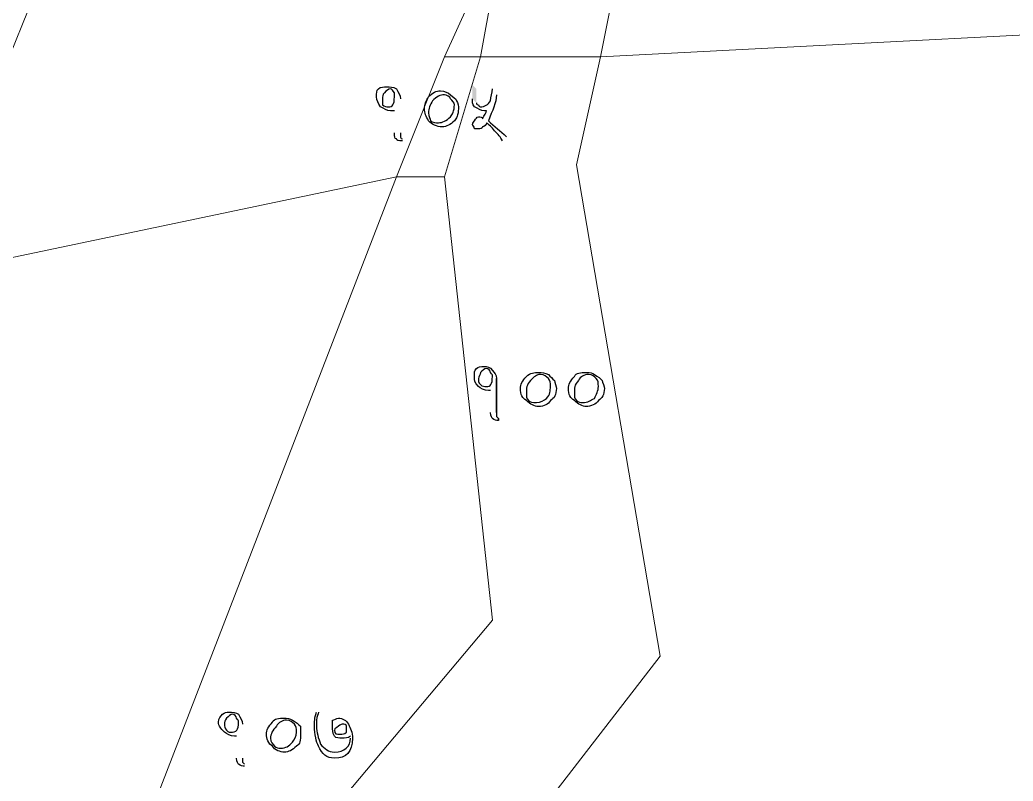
# Model space of a CAD drawing. Header units: inches. Extents: x -9985691 to 3643, y -3270716 to 4788.
# Drawn here: x -4982786.4 to -4982372.3, y -3260422.6 to -3260105.1 of the extents above; entities that cross this region are included whole.
import ezdxf

# ---------------------------------------------------------------- set-up
doc = ezdxf.new("R2010")
doc.units = ezdxf.units.IN
doc.header["$LTSCALE"] = 2
doc.header["$MEASUREMENT"] = 0
doc.layers.add('PDF_Geometry', color=7, linetype='CONTINUOUS')
doc.layers.add('PDF_Solid Fills', color=7, linetype='CONTINUOUS')

msp = doc.modelspace()

# ---------------------------------------------------------------- hatches: boundary and pattern name
at = {"layer": 'PDF_Solid Fills', "transparency": 33554559}
h = msp.add_hatch(color=256, dxfattribs=at)
h.paths.add_polyline_path([(-4982627.77, -3260137.98), (-4982627.77, -3260152.15)], flags=0)
h.paths.add_polyline_path([(-4982626.93, -3260154.65), (-4982626.93, -3260155.48)], flags=0)
h.paths.add_polyline_path([(-4982589.43, -3260133.82), (-4982587.77, -3260136.32)], flags=0)
h.paths.add_polyline_path([(-4982583.6, -3260153.82), (-4982585.27, -3260155.48)], flags=0)
h.paths.add_polyline_path([(-4982597.77, -3260137.98), (-4982597.77, -3260132.15), (-4982596.1, -3260133.82), (-4982596.1, -3260139.65)], flags=0)
h = msp.add_hatch(color=256, dxfattribs=at)
h.paths.add_polyline_path([(-4982627.77, -3260137.98), (-4982627.77, -3260152.15)], flags=0)
h.paths.add_polyline_path([(-4982626.93, -3260154.65), (-4982626.93, -3260155.48)], flags=0)
h.paths.add_polyline_path([(-4982589.43, -3260133.82), (-4982587.77, -3260136.32)], flags=0)
h.paths.add_polyline_path([(-4982583.6, -3260153.82), (-4982585.27, -3260155.48)], flags=0)
h.paths.add_polyline_path([(-4982597.77, -3260137.98), (-4982597.77, -3260132.15), (-4982596.1, -3260133.82), (-4982596.1, -3260139.65)], flags=0)

# ---------------------------------------------------------------- linework, layer by layer
at = {"layer": 'PDF_Geometry', "lineweight": 9}
for points in [[(-4981989.43, -3260090.48), (-4982254.43, -3260105.48), (-4982544.43, -3260120.48), (-4982489.43, -3259845.48), (-4982459.43, -3259775.48), (-4982434.43, -3259765.48), (-4982429.43, -3259755.48), (-4982034.43, -3259735.48)], [(-4981989.43, -3260090.48), (-4982254.43, -3260105.48), (-4982544.43, -3260120.48), (-4982489.43, -3259845.48), (-4982459.43, -3259775.48), (-4982434.43, -3259765.48), (-4982429.43, -3259755.48), (-4982034.43, -3259735.48)], [(-4981989.43, -3260090.48), (-4982254.43, -3260105.48), (-4982544.43, -3260120.48), (-4982489.43, -3259845.48), (-4982459.43, -3259775.48), (-4982434.43, -3259765.48), (-4982429.43, -3259755.48), (-4982034.43, -3259735.48)], [(-4981989.43, -3260090.48), (-4982254.43, -3260105.48), (-4982544.43, -3260120.48), (-4982489.43, -3259845.48), (-4982459.43, -3259775.48), (-4982434.43, -3259765.48), (-4982429.43, -3259755.48), (-4982034.43, -3259735.48)], [(-4982659.43, -3259795.48), (-4982829.43, -3260215.48), (-4982884.43, -3260235.48), (-4983054.43, -3260300.48), (-4983059.43, -3260300.48), (-4983544.43, -3260195.48), (-4983529.43, -3260170.48), (-4983374.43, -3259915.48), (-4983339.43, -3259805.48), (-4983229.43, -3259845.48), (-4983229.43, -3259850.48), (-4983004.43, -3259885.48), (-4982909.43, -3259860.48), (-4982824.43, -3259825.48), (-4982734.43, -3259825.48), (-4982674.43, -3259795.48)], [(-4982659.43, -3259795.48), (-4982829.43, -3260215.48), (-4982884.43, -3260235.48), (-4983054.43, -3260300.48), (-4983059.43, -3260300.48), (-4983544.43, -3260195.48), (-4983529.43, -3260170.48), (-4983374.43, -3259915.48), (-4983339.43, -3259805.48), (-4983229.43, -3259845.48), (-4983229.43, -3259850.48), (-4983004.43, -3259885.48), (-4982909.43, -3259860.48), (-4982824.43, -3259825.48), (-4982734.43, -3259825.48), (-4982674.43, -3259795.48)], [(-4982659.43, -3259795.48), (-4982829.43, -3260215.48), (-4982884.43, -3260235.48), (-4983054.43, -3260300.48), (-4983059.43, -3260300.48), (-4983544.43, -3260195.48), (-4983529.43, -3260170.48), (-4983374.43, -3259915.48), (-4983339.43, -3259805.48), (-4983229.43, -3259845.48), (-4983229.43, -3259850.48), (-4983004.43, -3259885.48), (-4982909.43, -3259860.48), (-4982824.43, -3259825.48), (-4982734.43, -3259825.48), (-4982674.43, -3259795.48)], [(-4982659.43, -3259795.48), (-4982829.43, -3260215.48), (-4982884.43, -3260235.48), (-4983054.43, -3260300.48), (-4983059.43, -3260300.48), (-4983544.43, -3260195.48), (-4983529.43, -3260170.48), (-4983374.43, -3259915.48), (-4983339.43, -3259805.48), (-4983229.43, -3259845.48), (-4983229.43, -3259850.48), (-4983004.43, -3259885.48), (-4982909.43, -3259860.48), (-4982824.43, -3259825.48), (-4982734.43, -3259825.48), (-4982674.43, -3259795.48)], [(-4982524.43, -3259800.48), (-4982584.43, -3260065.48), (-4982609.43, -3260120.48), (-4982629.43, -3260170.48), (-4982819.43, -3260210.48), (-4982829.43, -3260215.48), (-4982659.43, -3259795.48)], [(-4982524.43, -3259800.48), (-4982584.43, -3260065.48), (-4982609.43, -3260120.48), (-4982629.43, -3260170.48), (-4982819.43, -3260210.48), (-4982829.43, -3260215.48), (-4982659.43, -3259795.48)], [(-4982524.43, -3259800.48), (-4982584.43, -3260065.48), (-4982609.43, -3260120.48), (-4982629.43, -3260170.48), (-4982819.43, -3260210.48), (-4982829.43, -3260215.48), (-4982659.43, -3259795.48)], [(-4982524.43, -3259800.48), (-4982584.43, -3260065.48), (-4982609.43, -3260120.48), (-4982629.43, -3260170.48), (-4982819.43, -3260210.48), (-4982829.43, -3260215.48), (-4982659.43, -3259795.48)], [(-4982544.43, -3260120.48), (-4982594.43, -3260120.48), (-4982584.43, -3260065.48), (-4982489.43, -3259845.48)], [(-4982544.43, -3260120.48), (-4982594.43, -3260120.48), (-4982584.43, -3260065.48), (-4982489.43, -3259845.48)], [(-4982544.43, -3260120.48), (-4982594.43, -3260120.48), (-4982584.43, -3260065.48), (-4982489.43, -3259845.48)], [(-4982544.43, -3260120.48), (-4982594.43, -3260120.48), (-4982584.43, -3260065.48), (-4982489.43, -3259845.48)], [(-4982594.43, -3260120.48), (-4982609.43, -3260120.48), (-4982584.43, -3260065.48)], [(-4982594.43, -3260120.48), (-4982609.43, -3260120.48), (-4982584.43, -3260065.48)], [(-4982594.43, -3260120.48), (-4982609.43, -3260120.48), (-4982584.43, -3260065.48)], [(-4982594.43, -3260120.48), (-4982609.43, -3260120.48), (-4982584.43, -3260065.48)], [(-4982299.43, -3260525.48), (-4982339.43, -3260690.48), (-4982689.43, -3260590.48), (-4982519.43, -3260370.48), (-4982554.43, -3260165.48), (-4982544.43, -3260120.48), (-4982254.43, -3260105.48), (-4982294.43, -3260510.48)], [(-4982299.43, -3260525.48), (-4982339.43, -3260690.48), (-4982689.43, -3260590.48), (-4982519.43, -3260370.48), (-4982554.43, -3260165.48), (-4982544.43, -3260120.48), (-4982254.43, -3260105.48), (-4982294.43, -3260510.48)], [(-4982299.43, -3260525.48), (-4982339.43, -3260690.48), (-4982689.43, -3260590.48), (-4982519.43, -3260370.48), (-4982554.43, -3260165.48), (-4982544.43, -3260120.48), (-4982254.43, -3260105.48), (-4982294.43, -3260510.48)], [(-4982299.43, -3260525.48), (-4982339.43, -3260690.48), (-4982689.43, -3260590.48), (-4982519.43, -3260370.48), (-4982554.43, -3260165.48), (-4982544.43, -3260120.48), (-4982254.43, -3260105.48), (-4982294.43, -3260510.48)], [(-4982689.43, -3260590.48), (-4982759.43, -3260570.48), (-4982694.43, -3260480.48), (-4982589.43, -3260355.48), (-4982609.43, -3260170.48), (-4982594.43, -3260120.48), (-4982544.43, -3260120.48), (-4982554.43, -3260165.48), (-4982519.43, -3260370.48)], [(-4982689.43, -3260590.48), (-4982759.43, -3260570.48), (-4982694.43, -3260480.48), (-4982589.43, -3260355.48), (-4982609.43, -3260170.48), (-4982594.43, -3260120.48), (-4982544.43, -3260120.48), (-4982554.43, -3260165.48), (-4982519.43, -3260370.48)], [(-4982689.43, -3260590.48), (-4982759.43, -3260570.48), (-4982694.43, -3260480.48), (-4982589.43, -3260355.48), (-4982609.43, -3260170.48), (-4982594.43, -3260120.48), (-4982544.43, -3260120.48), (-4982554.43, -3260165.48), (-4982519.43, -3260370.48)], [(-4982689.43, -3260590.48), (-4982759.43, -3260570.48), (-4982694.43, -3260480.48), (-4982589.43, -3260355.48), (-4982609.43, -3260170.48), (-4982594.43, -3260120.48), (-4982544.43, -3260120.48), (-4982554.43, -3260165.48), (-4982519.43, -3260370.48)], [(-4982609.43, -3260170.48), (-4982629.43, -3260170.48), (-4982609.43, -3260120.48), (-4982594.43, -3260120.48)], [(-4982609.43, -3260170.48), (-4982629.43, -3260170.48), (-4982609.43, -3260120.48), (-4982594.43, -3260120.48)], [(-4982609.43, -3260170.48), (-4982629.43, -3260170.48), (-4982609.43, -3260120.48), (-4982594.43, -3260120.48)], [(-4982609.43, -3260170.48), (-4982629.43, -3260170.48), (-4982609.43, -3260120.48), (-4982594.43, -3260120.48)], [(-4982779.43, -3260565.48), (-4982809.43, -3260645.48), (-4982909.43, -3260780.48), (-4983179.43, -3261195.48), (-4983284.43, -3261195.48), (-4983139.43, -3260920.48), (-4982894.43, -3260360.48), (-4982889.43, -3260355.48), (-4982829.43, -3260215.48), (-4982819.43, -3260210.48), (-4982629.43, -3260170.48), (-4982739.43, -3260455.48)], [(-4982779.43, -3260565.48), (-4982809.43, -3260645.48), (-4982909.43, -3260780.48), (-4983179.43, -3261195.48), (-4983284.43, -3261195.48), (-4983139.43, -3260920.48), (-4982894.43, -3260360.48), (-4982889.43, -3260355.48), (-4982829.43, -3260215.48), (-4982819.43, -3260210.48), (-4982629.43, -3260170.48), (-4982739.43, -3260455.48)], [(-4982779.43, -3260565.48), (-4982809.43, -3260645.48), (-4982909.43, -3260780.48), (-4983179.43, -3261195.48), (-4983284.43, -3261195.48), (-4983139.43, -3260920.48), (-4982894.43, -3260360.48), (-4982889.43, -3260355.48), (-4982829.43, -3260215.48), (-4982819.43, -3260210.48), (-4982629.43, -3260170.48), (-4982739.43, -3260455.48)], [(-4982779.43, -3260565.48), (-4982809.43, -3260645.48), (-4982909.43, -3260780.48), (-4983179.43, -3261195.48), (-4983284.43, -3261195.48), (-4983139.43, -3260920.48), (-4982894.43, -3260360.48), (-4982889.43, -3260355.48), (-4982829.43, -3260215.48), (-4982819.43, -3260210.48), (-4982629.43, -3260170.48), (-4982739.43, -3260455.48)], [(-4982759.43, -3260570.48), (-4982779.43, -3260565.48), (-4982739.43, -3260455.48), (-4982629.43, -3260170.48), (-4982609.43, -3260170.48), (-4982589.43, -3260355.48), (-4982694.43, -3260480.48)], [(-4982759.43, -3260570.48), (-4982779.43, -3260565.48), (-4982739.43, -3260455.48), (-4982629.43, -3260170.48), (-4982609.43, -3260170.48), (-4982589.43, -3260355.48), (-4982694.43, -3260480.48)], [(-4982759.43, -3260570.48), (-4982779.43, -3260565.48), (-4982739.43, -3260455.48), (-4982629.43, -3260170.48), (-4982609.43, -3260170.48), (-4982589.43, -3260355.48), (-4982694.43, -3260480.48)], [(-4982759.43, -3260570.48), (-4982779.43, -3260565.48), (-4982739.43, -3260455.48), (-4982629.43, -3260170.48), (-4982609.43, -3260170.48), (-4982589.43, -3260355.48), (-4982694.43, -3260480.48)]]:
    msp.add_lwpolyline(points, close=True, dxfattribs=at)
at = {"layer": 'PDF_Geometry', "lineweight": 25}
for points in [[(-4982587.77, -3260268.81), (-4982587.77, -3260254.65)], [(-4982586.93, -3260272.15), (-4982586.93, -3260271.31)]]:
    msp.add_lwpolyline(points, close=True, dxfattribs=at)
for points in [[(-4982636.93, -3260133.82), (-4982636.1, -3260132.98), (-4982634.43, -3260132.98), (-4982633.6, -3260132.98)], [(-4982636.93, -3260133.82), (-4982636.1, -3260132.98), (-4982634.43, -3260132.98), (-4982633.6, -3260132.98)], [(-4982633.6, -3260132.98), (-4982631.93, -3260132.98), (-4982631.1, -3260132.98), (-4982629.43, -3260133.82)], [(-4982633.6, -3260132.98), (-4982631.93, -3260132.98), (-4982631.1, -3260132.98), (-4982629.43, -3260133.82)], [(-4982637.77, -3260137.15), (-4982637.77, -3260135.48), (-4982637.77, -3260134.65), (-4982636.93, -3260133.82)], [(-4982637.77, -3260137.15), (-4982637.77, -3260135.48), (-4982637.77, -3260134.65), (-4982636.93, -3260133.82)], [(-4982636.1, -3260141.32), (-4982636.93, -3260139.65), (-4982637.77, -3260138.82), (-4982637.77, -3260137.15)], [(-4982636.1, -3260141.32), (-4982636.93, -3260139.65), (-4982637.77, -3260138.82), (-4982637.77, -3260137.15)], [(-4982634.43, -3260135.48), (-4982635.27, -3260136.32), (-4982635.27, -3260137.15), (-4982635.27, -3260137.98)], [(-4982634.43, -3260135.48), (-4982635.27, -3260136.32), (-4982635.27, -3260137.15), (-4982635.27, -3260137.98)], [(-4982631.93, -3260133.82), (-4982632.77, -3260133.82), (-4982633.6, -3260134.65), (-4982634.43, -3260135.48)], [(-4982631.93, -3260133.82), (-4982632.77, -3260133.82), (-4982633.6, -3260134.65), (-4982634.43, -3260135.48)], [(-4982632.77, -3260141.32), (-4982631.1, -3260141.32), (-4982630.27, -3260140.48), (-4982630.27, -3260137.15)], [(-4982632.77, -3260141.32), (-4982631.1, -3260141.32), (-4982630.27, -3260140.48), (-4982630.27, -3260137.15)], [(-4982630.27, -3260135.48), (-4982631.1, -3260134.65), (-4982631.1, -3260133.82), (-4982631.93, -3260133.82)], [(-4982630.27, -3260135.48), (-4982631.1, -3260134.65), (-4982631.1, -3260133.82), (-4982631.93, -3260133.82)], [(-4982630.27, -3260137.15), (-4982630.27, -3260136.32), (-4982630.27, -3260135.48), (-4982630.27, -3260135.48)], [(-4982630.27, -3260137.15), (-4982630.27, -3260136.32), (-4982630.27, -3260135.48), (-4982630.27, -3260135.48)], [(-4982629.43, -3260133.82), (-4982628.6, -3260135.48), (-4982627.77, -3260136.32), (-4982627.77, -3260137.98)], [(-4982629.43, -3260133.82), (-4982628.6, -3260135.48), (-4982627.77, -3260136.32), (-4982627.77, -3260137.98)], [(-4982617.77, -3260142.15), (-4982617.77, -3260140.48), (-4982616.93, -3260138.82), (-4982616.1, -3260137.15)], [(-4982617.77, -3260142.15), (-4982617.77, -3260140.48), (-4982616.93, -3260138.82), (-4982616.1, -3260137.15)], [(-4982616.1, -3260137.15), (-4982614.43, -3260135.48), (-4982612.77, -3260134.65), (-4982611.1, -3260134.65)], [(-4982616.1, -3260137.15), (-4982614.43, -3260135.48), (-4982612.77, -3260134.65), (-4982611.1, -3260134.65)], [(-4982609.43, -3260136.32), (-4982611.1, -3260136.32), (-4982612.77, -3260137.15), (-4982614.43, -3260138.82)], [(-4982609.43, -3260136.32), (-4982611.1, -3260136.32), (-4982612.77, -3260137.15), (-4982614.43, -3260138.82)], [(-4982611.1, -3260134.65), (-4982609.43, -3260134.65), (-4982607.77, -3260135.48), (-4982606.93, -3260136.32)], [(-4982611.1, -3260134.65), (-4982609.43, -3260134.65), (-4982607.77, -3260135.48), (-4982606.93, -3260136.32)], [(-4982606.93, -3260137.98), (-4982606.93, -3260137.15), (-4982608.6, -3260136.32), (-4982609.43, -3260136.32)], [(-4982606.93, -3260137.98), (-4982606.93, -3260137.15), (-4982608.6, -3260136.32), (-4982609.43, -3260136.32)], [(-4982606.93, -3260136.32), (-4982606.1, -3260137.15), (-4982604.43, -3260137.98), (-4982604.43, -3260138.82)], [(-4982606.93, -3260136.32), (-4982606.1, -3260137.15), (-4982604.43, -3260137.98), (-4982604.43, -3260138.82)], [(-4982587.77, -3260136.32), (-4982587.77, -3260139.65), (-4982589.43, -3260142.98), (-4982591.1, -3260147.15)], [(-4982587.77, -3260136.32), (-4982587.77, -3260139.65), (-4982589.43, -3260142.98), (-4982591.1, -3260147.15)], [(-4982590.27, -3260138.82), (-4982590.27, -3260137.15), (-4982589.43, -3260135.48), (-4982589.43, -3260133.82)], [(-4982590.27, -3260138.82), (-4982590.27, -3260137.15), (-4982589.43, -3260135.48), (-4982589.43, -3260133.82)], [(-4982631.93, -3260142.98), (-4982633.6, -3260142.98), (-4982634.43, -3260142.15), (-4982636.1, -3260141.32)], [(-4982631.93, -3260142.98), (-4982633.6, -3260142.98), (-4982634.43, -3260142.15), (-4982636.1, -3260141.32)], [(-4982635.27, -3260137.98), (-4982635.27, -3260138.82), (-4982635.27, -3260139.65), (-4982635.27, -3260140.48)], [(-4982635.27, -3260137.98), (-4982635.27, -3260138.82), (-4982635.27, -3260139.65), (-4982635.27, -3260140.48)], [(-4982635.27, -3260140.48), (-4982634.43, -3260141.32), (-4982633.6, -3260141.32), (-4982632.77, -3260141.32)], [(-4982635.27, -3260140.48), (-4982634.43, -3260141.32), (-4982633.6, -3260141.32), (-4982632.77, -3260141.32)], [(-4982614.43, -3260138.82), (-4982615.27, -3260140.48), (-4982616.1, -3260142.15), (-4982616.1, -3260143.82)], [(-4982614.43, -3260138.82), (-4982615.27, -3260140.48), (-4982616.1, -3260142.15), (-4982616.1, -3260143.82)], [(-4982605.27, -3260140.48), (-4982605.27, -3260139.65), (-4982606.1, -3260138.82), (-4982606.93, -3260137.98)], [(-4982605.27, -3260140.48), (-4982605.27, -3260139.65), (-4982606.1, -3260138.82), (-4982606.93, -3260137.98)], [(-4982606.93, -3260145.48), (-4982606.1, -3260144.65), (-4982605.27, -3260142.98), (-4982605.27, -3260140.48)], [(-4982606.93, -3260145.48), (-4982606.1, -3260144.65), (-4982605.27, -3260142.98), (-4982605.27, -3260140.48)], [(-4982604.43, -3260138.82), (-4982603.6, -3260139.65), (-4982603.6, -3260141.32), (-4982603.6, -3260142.15)], [(-4982604.43, -3260138.82), (-4982603.6, -3260139.65), (-4982603.6, -3260141.32), (-4982603.6, -3260142.15)], [(-4982596.93, -3260141.32), (-4982597.77, -3260140.48), (-4982597.77, -3260138.82), (-4982597.77, -3260137.98)], [(-4982596.93, -3260141.32), (-4982597.77, -3260140.48), (-4982597.77, -3260138.82), (-4982597.77, -3260137.98)], [(-4982592.77, -3260142.98), (-4982594.43, -3260142.98), (-4982595.27, -3260142.15), (-4982596.93, -3260141.32)], [(-4982592.77, -3260142.98), (-4982594.43, -3260142.98), (-4982595.27, -3260142.15), (-4982596.93, -3260141.32)], [(-4982596.1, -3260139.65), (-4982596.1, -3260139.65), (-4982596.1, -3260140.48), (-4982595.27, -3260140.48)], [(-4982596.1, -3260139.65), (-4982596.1, -3260139.65), (-4982596.1, -3260140.48), (-4982595.27, -3260140.48)], [(-4982595.27, -3260140.48), (-4982595.27, -3260141.32), (-4982594.43, -3260141.32), (-4982594.43, -3260141.32)], [(-4982595.27, -3260140.48), (-4982595.27, -3260141.32), (-4982594.43, -3260141.32), (-4982594.43, -3260141.32)], [(-4982594.43, -3260141.32), (-4982592.77, -3260141.32), (-4982591.1, -3260140.48), (-4982590.27, -3260138.82)], [(-4982594.43, -3260141.32), (-4982592.77, -3260141.32), (-4982591.1, -3260140.48), (-4982590.27, -3260138.82)], [(-4982630.27, -3260142.98), (-4982631.1, -3260142.98), (-4982631.1, -3260142.98), (-4982631.93, -3260142.98)], [(-4982630.27, -3260142.98), (-4982631.1, -3260142.98), (-4982631.1, -3260142.98), (-4982631.93, -3260142.98)], [(-4982616.1, -3260147.15), (-4982616.93, -3260145.48), (-4982617.77, -3260143.82), (-4982617.77, -3260142.15)], [(-4982616.1, -3260147.15), (-4982616.93, -3260145.48), (-4982617.77, -3260143.82), (-4982617.77, -3260142.15)], [(-4982616.1, -3260143.82), (-4982616.1, -3260145.48), (-4982615.27, -3260146.32), (-4982615.27, -3260147.15)], [(-4982616.1, -3260143.82), (-4982616.1, -3260145.48), (-4982615.27, -3260146.32), (-4982615.27, -3260147.15)], [(-4982611.93, -3260147.98), (-4982610.27, -3260147.98), (-4982608.6, -3260147.15), (-4982606.93, -3260145.48)], [(-4982611.93, -3260147.98), (-4982610.27, -3260147.98), (-4982608.6, -3260147.15), (-4982606.93, -3260145.48)], [(-4982603.6, -3260142.15), (-4982603.6, -3260144.65), (-4982604.43, -3260146.32), (-4982605.27, -3260147.15)], [(-4982603.6, -3260142.15), (-4982603.6, -3260144.65), (-4982604.43, -3260146.32), (-4982605.27, -3260147.15)], [(-4982596.93, -3260147.15), (-4982596.1, -3260146.32), (-4982596.1, -3260145.48), (-4982595.27, -3260145.48)], [(-4982596.93, -3260147.15), (-4982596.1, -3260146.32), (-4982596.1, -3260145.48), (-4982595.27, -3260145.48)], [(-4982595.27, -3260145.48), (-4982594.43, -3260145.48), (-4982593.6, -3260145.48), (-4982593.6, -3260146.32)], [(-4982595.27, -3260145.48), (-4982594.43, -3260145.48), (-4982593.6, -3260145.48), (-4982593.6, -3260146.32)], [(-4982593.6, -3260146.32), (-4982592.77, -3260144.65), (-4982591.93, -3260143.82), (-4982591.93, -3260142.98)], [(-4982593.6, -3260146.32), (-4982592.77, -3260144.65), (-4982591.93, -3260143.82), (-4982591.93, -3260142.98)], [(-4982591.93, -3260142.98), (-4982591.93, -3260142.98), (-4982592.77, -3260142.98), (-4982592.77, -3260142.98)], [(-4982591.93, -3260142.98), (-4982591.93, -3260142.98), (-4982592.77, -3260142.98), (-4982592.77, -3260142.98)], [(-4982610.27, -3260149.65), (-4982612.77, -3260149.65), (-4982614.43, -3260148.82), (-4982616.1, -3260147.15)], [(-4982610.27, -3260149.65), (-4982612.77, -3260149.65), (-4982614.43, -3260148.82), (-4982616.1, -3260147.15)], [(-4982615.27, -3260147.15), (-4982614.43, -3260147.98), (-4982612.77, -3260147.98), (-4982611.93, -3260147.98)], [(-4982615.27, -3260147.15), (-4982614.43, -3260147.98), (-4982612.77, -3260147.98), (-4982611.93, -3260147.98)], [(-4982605.27, -3260147.15), (-4982606.93, -3260148.82), (-4982608.6, -3260149.65), (-4982610.27, -3260149.65)], [(-4982605.27, -3260147.15), (-4982606.93, -3260148.82), (-4982608.6, -3260149.65), (-4982610.27, -3260149.65)], [(-4982597.77, -3260148.82), (-4982597.77, -3260147.98), (-4982596.93, -3260147.15), (-4982596.93, -3260147.15)], [(-4982597.77, -3260148.82), (-4982597.77, -3260147.98), (-4982596.93, -3260147.15), (-4982596.93, -3260147.15)], [(-4982596.93, -3260150.48), (-4982596.93, -3260149.65), (-4982597.77, -3260148.82), (-4982597.77, -3260148.82)], [(-4982596.93, -3260150.48), (-4982596.93, -3260149.65), (-4982597.77, -3260148.82), (-4982597.77, -3260148.82)], [(-4982593.6, -3260149.65), (-4982593.6, -3260150.48), (-4982594.43, -3260150.48), (-4982595.27, -3260150.48)], [(-4982593.6, -3260149.65), (-4982593.6, -3260150.48), (-4982594.43, -3260150.48), (-4982595.27, -3260150.48)], [(-4982591.93, -3260147.98), (-4982591.93, -3260148.82), (-4982592.77, -3260149.65), (-4982593.6, -3260149.65)], [(-4982591.93, -3260147.98), (-4982591.93, -3260148.82), (-4982592.77, -3260149.65), (-4982593.6, -3260149.65)], [(-4982588.6, -3260151.32), (-4982589.43, -3260149.65), (-4982591.1, -3260148.82), (-4982591.93, -3260147.98)], [(-4982588.6, -3260151.32), (-4982589.43, -3260149.65), (-4982591.1, -3260148.82), (-4982591.93, -3260147.98)], [(-4982591.1, -3260147.15), (-4982588.6, -3260149.65), (-4982586.1, -3260151.32), (-4982583.6, -3260153.82)], [(-4982591.1, -3260147.15), (-4982588.6, -3260149.65), (-4982586.1, -3260151.32), (-4982583.6, -3260153.82)], [(-4982629.43, -3260154.65), (-4982630.27, -3260154.65), (-4982630.27, -3260153.82), (-4982630.27, -3260152.15)], [(-4982629.43, -3260154.65), (-4982630.27, -3260154.65), (-4982630.27, -3260153.82), (-4982630.27, -3260152.15)], [(-4982627.77, -3260152.15), (-4982627.77, -3260152.98), (-4982627.77, -3260153.82), (-4982627.77, -3260153.82)], [(-4982627.77, -3260152.15), (-4982627.77, -3260152.98), (-4982627.77, -3260153.82), (-4982627.77, -3260153.82)], [(-4982627.77, -3260153.82), (-4982627.77, -3260153.82), (-4982627.77, -3260154.65), (-4982626.93, -3260154.65)], [(-4982627.77, -3260153.82), (-4982627.77, -3260153.82), (-4982627.77, -3260154.65), (-4982626.93, -3260154.65)], [(-4982595.27, -3260150.48), (-4982596.1, -3260150.48), (-4982596.1, -3260150.48), (-4982596.93, -3260150.48)], [(-4982595.27, -3260150.48), (-4982596.1, -3260150.48), (-4982596.1, -3260150.48), (-4982596.93, -3260150.48)], [(-4982585.27, -3260155.48), (-4982586.1, -3260153.82), (-4982586.93, -3260152.98), (-4982588.6, -3260151.32)], [(-4982585.27, -3260155.48), (-4982586.1, -3260153.82), (-4982586.93, -3260152.98), (-4982588.6, -3260151.32)], [(-4982626.93, -3260155.48), (-4982628.6, -3260155.48), (-4982629.43, -3260155.48), (-4982629.43, -3260154.65)], [(-4982626.93, -3260155.48), (-4982628.6, -3260155.48), (-4982629.43, -3260155.48), (-4982629.43, -3260154.65)], [(-4982596.93, -3260253.81), (-4982596.93, -3260252.15), (-4982596.93, -3260251.31), (-4982596.1, -3260250.48)], [(-4982596.93, -3260253.81), (-4982596.93, -3260252.15), (-4982596.93, -3260251.31), (-4982596.1, -3260250.48)], [(-4982596.1, -3260250.48), (-4982595.27, -3260249.65), (-4982594.43, -3260249.65), (-4982592.77, -3260249.65)], [(-4982596.1, -3260250.48), (-4982595.27, -3260249.65), (-4982594.43, -3260249.65), (-4982592.77, -3260249.65)], [(-4982594.43, -3260252.15), (-4982594.43, -3260252.98), (-4982595.27, -3260253.81), (-4982595.27, -3260254.65)], [(-4982594.43, -3260252.15), (-4982594.43, -3260252.98), (-4982595.27, -3260253.81), (-4982595.27, -3260254.65)], [(-4982591.93, -3260250.48), (-4982592.77, -3260250.48), (-4982593.6, -3260251.31), (-4982594.43, -3260252.15)], [(-4982591.93, -3260250.48), (-4982592.77, -3260250.48), (-4982593.6, -3260251.31), (-4982594.43, -3260252.15)], [(-4982592.77, -3260249.65), (-4982591.93, -3260249.65), (-4982590.27, -3260249.65), (-4982589.43, -3260251.31)], [(-4982592.77, -3260249.65), (-4982591.93, -3260249.65), (-4982590.27, -3260249.65), (-4982589.43, -3260251.31)], [(-4982590.27, -3260252.15), (-4982590.27, -3260251.31), (-4982591.1, -3260250.48), (-4982591.93, -3260250.48)], [(-4982590.27, -3260252.15), (-4982590.27, -3260251.31), (-4982591.1, -3260250.48), (-4982591.93, -3260250.48)], [(-4982589.43, -3260253.81), (-4982589.43, -3260252.98), (-4982589.43, -3260252.98), (-4982590.27, -3260252.15)], [(-4982589.43, -3260253.81), (-4982589.43, -3260252.98), (-4982589.43, -3260252.98), (-4982590.27, -3260252.15)], [(-4982589.43, -3260251.31), (-4982588.6, -3260252.15), (-4982587.77, -3260252.98), (-4982587.77, -3260254.65)], [(-4982589.43, -3260251.31), (-4982588.6, -3260252.15), (-4982587.77, -3260252.98), (-4982587.77, -3260254.65)], [(-4982575.26, -3260253.81), (-4982573.6, -3260252.15), (-4982571.93, -3260252.15), (-4982570.26, -3260252.15)], [(-4982575.26, -3260253.81), (-4982573.6, -3260252.15), (-4982571.93, -3260252.15), (-4982570.26, -3260252.15)], [(-4982569.43, -3260252.98), (-4982571.1, -3260252.98), (-4982571.93, -3260253.81), (-4982573.6, -3260255.48)], [(-4982569.43, -3260252.98), (-4982571.1, -3260252.98), (-4982571.93, -3260253.81), (-4982573.6, -3260255.48)], [(-4982570.26, -3260252.15), (-4982568.6, -3260252.15), (-4982567.76, -3260252.15), (-4982566.1, -3260252.98)], [(-4982570.26, -3260252.15), (-4982568.6, -3260252.15), (-4982567.76, -3260252.15), (-4982566.1, -3260252.98)], [(-4982566.1, -3260254.65), (-4982566.93, -3260253.81), (-4982567.76, -3260252.98), (-4982569.43, -3260252.98)], [(-4982566.1, -3260254.65), (-4982566.93, -3260253.81), (-4982567.76, -3260252.98), (-4982569.43, -3260252.98)], [(-4982566.1, -3260252.98), (-4982565.26, -3260253.81), (-4982564.43, -3260254.65), (-4982563.6, -3260255.48)], [(-4982566.1, -3260252.98), (-4982565.26, -3260253.81), (-4982564.43, -3260254.65), (-4982563.6, -3260255.48)], [(-4982555.26, -3260253.81), (-4982554.43, -3260252.15), (-4982552.76, -3260252.15), (-4982550.26, -3260252.15)], [(-4982555.26, -3260253.81), (-4982554.43, -3260252.15), (-4982552.76, -3260252.15), (-4982550.26, -3260252.15)], [(-4982549.43, -3260252.98), (-4982551.1, -3260252.98), (-4982552.76, -3260253.81), (-4982553.6, -3260255.48)], [(-4982549.43, -3260252.98), (-4982551.1, -3260252.98), (-4982552.76, -3260253.81), (-4982553.6, -3260255.48)], [(-4982550.26, -3260252.15), (-4982548.6, -3260252.15), (-4982547.76, -3260252.15), (-4982546.93, -3260252.98)], [(-4982550.26, -3260252.15), (-4982548.6, -3260252.15), (-4982547.76, -3260252.15), (-4982546.93, -3260252.98)], [(-4982546.1, -3260254.65), (-4982546.93, -3260253.81), (-4982547.76, -3260252.98), (-4982549.43, -3260252.98)], [(-4982546.1, -3260254.65), (-4982546.93, -3260253.81), (-4982547.76, -3260252.98), (-4982549.43, -3260252.98)], [(-4982546.93, -3260252.98), (-4982545.26, -3260253.81), (-4982544.43, -3260254.65), (-4982543.6, -3260255.48)], [(-4982546.93, -3260252.98), (-4982545.26, -3260253.81), (-4982544.43, -3260254.65), (-4982543.6, -3260255.48)], [(-4982595.27, -3260257.98), (-4982596.93, -3260256.31), (-4982596.93, -3260255.48), (-4982596.93, -3260253.81)], [(-4982595.27, -3260257.98), (-4982596.93, -3260256.31), (-4982596.93, -3260255.48), (-4982596.93, -3260253.81)], [(-4982595.27, -3260254.65), (-4982595.27, -3260255.48), (-4982595.27, -3260256.31), (-4982594.43, -3260257.15)], [(-4982595.27, -3260254.65), (-4982595.27, -3260255.48), (-4982595.27, -3260256.31), (-4982594.43, -3260257.15)], [(-4982594.43, -3260257.15), (-4982593.6, -3260257.98), (-4982592.77, -3260257.98), (-4982591.93, -3260257.98)], [(-4982594.43, -3260257.15), (-4982593.6, -3260257.98), (-4982592.77, -3260257.98), (-4982591.93, -3260257.98)], [(-4982591.93, -3260257.98), (-4982590.27, -3260257.98), (-4982589.43, -3260257.15), (-4982589.43, -3260253.81)], [(-4982591.93, -3260257.98), (-4982590.27, -3260257.98), (-4982589.43, -3260257.15), (-4982589.43, -3260253.81)], [(-4982577.76, -3260258.81), (-4982577.76, -3260257.15), (-4982576.93, -3260255.48), (-4982575.26, -3260253.81)], [(-4982577.76, -3260258.81), (-4982577.76, -3260257.15), (-4982576.93, -3260255.48), (-4982575.26, -3260253.81)], [(-4982573.6, -3260255.48), (-4982575.26, -3260257.15), (-4982575.26, -3260258.81), (-4982575.26, -3260260.48)], [(-4982573.6, -3260255.48), (-4982575.26, -3260257.15), (-4982575.26, -3260258.81), (-4982575.26, -3260260.48)], [(-4982565.26, -3260257.98), (-4982565.26, -3260256.31), (-4982565.26, -3260255.48), (-4982566.1, -3260254.65)], [(-4982565.26, -3260257.98), (-4982565.26, -3260256.31), (-4982565.26, -3260255.48), (-4982566.1, -3260254.65)], [(-4982563.6, -3260255.48), (-4982563.6, -3260256.31), (-4982562.76, -3260257.98), (-4982562.76, -3260258.81)], [(-4982563.6, -3260255.48), (-4982563.6, -3260256.31), (-4982562.76, -3260257.98), (-4982562.76, -3260258.81)], [(-4982557.76, -3260258.81), (-4982557.76, -3260257.15), (-4982556.93, -3260255.48), (-4982555.26, -3260253.81)], [(-4982557.76, -3260258.81), (-4982557.76, -3260257.15), (-4982556.93, -3260255.48), (-4982555.26, -3260253.81)], [(-4982553.6, -3260255.48), (-4982555.26, -3260257.15), (-4982555.26, -3260258.81), (-4982555.26, -3260260.48)], [(-4982553.6, -3260255.48), (-4982555.26, -3260257.15), (-4982555.26, -3260258.81), (-4982555.26, -3260260.48)], [(-4982545.26, -3260257.98), (-4982545.26, -3260256.31), (-4982545.26, -3260255.48), (-4982546.1, -3260254.65)], [(-4982545.26, -3260257.98), (-4982545.26, -3260256.31), (-4982545.26, -3260255.48), (-4982546.1, -3260254.65)], [(-4982543.6, -3260255.48), (-4982543.6, -3260256.31), (-4982542.76, -3260257.98), (-4982542.76, -3260258.81)], [(-4982543.6, -3260255.48), (-4982543.6, -3260256.31), (-4982542.76, -3260257.98), (-4982542.76, -3260258.81)], [(-4982591.1, -3260259.65), (-4982592.77, -3260259.65), (-4982594.43, -3260258.81), (-4982595.27, -3260257.98)], [(-4982591.1, -3260259.65), (-4982592.77, -3260259.65), (-4982594.43, -3260258.81), (-4982595.27, -3260257.98)], [(-4982590.27, -3260259.65), (-4982590.27, -3260259.65), (-4982591.1, -3260259.65), (-4982591.1, -3260259.65)], [(-4982590.27, -3260259.65), (-4982590.27, -3260259.65), (-4982591.1, -3260259.65), (-4982591.1, -3260259.65)], [(-4982575.26, -3260263.81), (-4982576.93, -3260262.98), (-4982577.76, -3260261.31), (-4982577.76, -3260258.81)], [(-4982575.26, -3260263.81), (-4982576.93, -3260262.98), (-4982577.76, -3260261.31), (-4982577.76, -3260258.81)], [(-4982575.26, -3260260.48), (-4982575.26, -3260262.15), (-4982575.26, -3260262.98), (-4982574.43, -3260263.81)], [(-4982575.26, -3260260.48), (-4982575.26, -3260262.15), (-4982575.26, -3260262.98), (-4982574.43, -3260263.81)], [(-4982566.93, -3260262.98), (-4982565.26, -3260261.31), (-4982565.26, -3260259.65), (-4982565.26, -3260257.98)], [(-4982566.93, -3260262.98), (-4982565.26, -3260261.31), (-4982565.26, -3260259.65), (-4982565.26, -3260257.98)], [(-4982562.76, -3260258.81), (-4982562.76, -3260261.31), (-4982563.6, -3260262.98), (-4982565.26, -3260263.81)], [(-4982562.76, -3260258.81), (-4982562.76, -3260261.31), (-4982563.6, -3260262.98), (-4982565.26, -3260263.81)], [(-4982555.26, -3260263.81), (-4982556.93, -3260262.98), (-4982557.76, -3260261.31), (-4982557.76, -3260258.81)], [(-4982555.26, -3260263.81), (-4982556.93, -3260262.98), (-4982557.76, -3260261.31), (-4982557.76, -3260258.81)], [(-4982555.26, -3260260.48), (-4982555.26, -3260262.15), (-4982555.26, -3260262.98), (-4982554.43, -3260263.81)], [(-4982555.26, -3260260.48), (-4982555.26, -3260262.15), (-4982555.26, -3260262.98), (-4982554.43, -3260263.81)], [(-4982546.93, -3260262.98), (-4982546.1, -3260261.31), (-4982545.26, -3260259.65), (-4982545.26, -3260257.98)], [(-4982546.93, -3260262.98), (-4982546.1, -3260261.31), (-4982545.26, -3260259.65), (-4982545.26, -3260257.98)], [(-4982542.76, -3260258.81), (-4982542.76, -3260261.31), (-4982543.6, -3260262.98), (-4982545.26, -3260263.81)], [(-4982542.76, -3260258.81), (-4982542.76, -3260261.31), (-4982543.6, -3260262.98), (-4982545.26, -3260263.81)], [(-4982570.26, -3260266.31), (-4982571.93, -3260266.31), (-4982573.6, -3260265.48), (-4982575.26, -3260263.81)], [(-4982570.26, -3260266.31), (-4982571.93, -3260266.31), (-4982573.6, -3260265.48), (-4982575.26, -3260263.81)], [(-4982574.43, -3260263.81), (-4982573.6, -3260264.65), (-4982572.76, -3260264.65), (-4982571.1, -3260264.65)], [(-4982574.43, -3260263.81), (-4982573.6, -3260264.65), (-4982572.76, -3260264.65), (-4982571.1, -3260264.65)], [(-4982571.1, -3260264.65), (-4982569.43, -3260264.65), (-4982567.76, -3260263.81), (-4982566.93, -3260262.98)], [(-4982571.1, -3260264.65), (-4982569.43, -3260264.65), (-4982567.76, -3260263.81), (-4982566.93, -3260262.98)], [(-4982565.26, -3260263.81), (-4982566.1, -3260265.48), (-4982567.76, -3260266.31), (-4982570.26, -3260266.31)], [(-4982565.26, -3260263.81), (-4982566.1, -3260265.48), (-4982567.76, -3260266.31), (-4982570.26, -3260266.31)], [(-4982550.26, -3260266.31), (-4982551.93, -3260266.31), (-4982553.6, -3260265.48), (-4982555.26, -3260263.81)], [(-4982550.26, -3260266.31), (-4982551.93, -3260266.31), (-4982553.6, -3260265.48), (-4982555.26, -3260263.81)], [(-4982554.43, -3260263.81), (-4982553.6, -3260264.65), (-4982552.76, -3260264.65), (-4982551.93, -3260264.65)], [(-4982554.43, -3260263.81), (-4982553.6, -3260264.65), (-4982552.76, -3260264.65), (-4982551.93, -3260264.65)], [(-4982551.93, -3260264.65), (-4982549.43, -3260264.65), (-4982548.6, -3260263.81), (-4982546.93, -3260262.98)], [(-4982551.93, -3260264.65), (-4982549.43, -3260264.65), (-4982548.6, -3260263.81), (-4982546.93, -3260262.98)], [(-4982545.26, -3260263.81), (-4982546.1, -3260265.48), (-4982548.6, -3260266.31), (-4982550.26, -3260266.31)], [(-4982545.26, -3260263.81), (-4982546.1, -3260265.48), (-4982548.6, -3260266.31), (-4982550.26, -3260266.31)], [(-4982589.43, -3260271.31), (-4982589.43, -3260271.31), (-4982590.27, -3260270.48), (-4982590.27, -3260268.81)], [(-4982589.43, -3260271.31), (-4982589.43, -3260271.31), (-4982590.27, -3260270.48), (-4982590.27, -3260268.81)], [(-4982587.77, -3260268.81), (-4982587.77, -3260269.65), (-4982587.77, -3260270.48), (-4982587.77, -3260270.48)], [(-4982587.77, -3260268.81), (-4982587.77, -3260269.65), (-4982587.77, -3260270.48), (-4982587.77, -3260270.48)], [(-4982586.93, -3260272.15), (-4982587.77, -3260272.15), (-4982588.6, -3260272.15), (-4982589.43, -3260271.31)], [(-4982586.93, -3260272.15), (-4982587.77, -3260272.15), (-4982588.6, -3260272.15), (-4982589.43, -3260271.31)], [(-4982587.77, -3260270.48), (-4982587.77, -3260270.48), (-4982586.93, -3260271.31), (-4982586.93, -3260271.31)], [(-4982587.77, -3260270.48), (-4982587.77, -3260270.48), (-4982586.93, -3260271.31), (-4982586.93, -3260271.31)], [(-4982701.93, -3260394.65), (-4982701.1, -3260393.81), (-4982700.27, -3260393.81), (-4982699.43, -3260393.81)], [(-4982701.93, -3260394.65), (-4982701.1, -3260393.81), (-4982700.27, -3260393.81), (-4982699.43, -3260393.81)], [(-4982699.43, -3260393.81), (-4982697.77, -3260393.81), (-4982696.1, -3260393.81), (-4982695.27, -3260394.65)], [(-4982699.43, -3260393.81), (-4982697.77, -3260393.81), (-4982696.1, -3260393.81), (-4982695.27, -3260394.65)], [(-4982663.6, -3260399.65), (-4982663.6, -3260397.98), (-4982663.6, -3260396.31), (-4982662.77, -3260393.81)], [(-4982663.6, -3260399.65), (-4982663.6, -3260397.98), (-4982663.6, -3260396.31), (-4982662.77, -3260393.81)], [(-4982661.93, -3260393.81), (-4982661.93, -3260394.65), (-4982662.77, -3260395.48), (-4982662.77, -3260397.15)], [(-4982661.93, -3260393.81), (-4982661.93, -3260394.65), (-4982662.77, -3260395.48), (-4982662.77, -3260397.15)], [(-4982703.6, -3260397.98), (-4982703.6, -3260396.31), (-4982702.77, -3260395.48), (-4982701.93, -3260394.65)], [(-4982703.6, -3260397.98), (-4982703.6, -3260396.31), (-4982702.77, -3260395.48), (-4982701.93, -3260394.65)], [(-4982701.1, -3260402.15), (-4982702.77, -3260400.48), (-4982703.6, -3260399.65), (-4982703.6, -3260397.98)], [(-4982701.1, -3260402.15), (-4982702.77, -3260400.48), (-4982703.6, -3260399.65), (-4982703.6, -3260397.98)], [(-4982700.27, -3260396.31), (-4982701.1, -3260397.15), (-4982701.1, -3260397.98), (-4982701.1, -3260398.81)], [(-4982700.27, -3260396.31), (-4982701.1, -3260397.15), (-4982701.1, -3260397.98), (-4982701.1, -3260398.81)], [(-4982697.77, -3260394.65), (-4982698.6, -3260394.65), (-4982699.43, -3260395.48), (-4982700.27, -3260396.31)], [(-4982697.77, -3260394.65), (-4982698.6, -3260394.65), (-4982699.43, -3260395.48), (-4982700.27, -3260396.31)], [(-4982698.6, -3260402.15), (-4982696.1, -3260402.15), (-4982695.27, -3260401.31), (-4982695.27, -3260397.98)], [(-4982698.6, -3260402.15), (-4982696.1, -3260402.15), (-4982695.27, -3260401.31), (-4982695.27, -3260397.98)], [(-4982696.1, -3260396.31), (-4982696.1, -3260395.48), (-4982696.93, -3260394.65), (-4982697.77, -3260394.65)], [(-4982696.1, -3260396.31), (-4982696.1, -3260395.48), (-4982696.93, -3260394.65), (-4982697.77, -3260394.65)], [(-4982695.27, -3260397.98), (-4982695.27, -3260397.15), (-4982695.27, -3260397.15), (-4982696.1, -3260396.31)], [(-4982695.27, -3260397.98), (-4982695.27, -3260397.15), (-4982695.27, -3260397.15), (-4982696.1, -3260396.31)], [(-4982695.27, -3260394.65), (-4982694.43, -3260396.31), (-4982693.6, -3260397.15), (-4982693.6, -3260398.81)], [(-4982695.27, -3260394.65), (-4982694.43, -3260396.31), (-4982693.6, -3260397.15), (-4982693.6, -3260398.81)], [(-4982683.6, -3260402.98), (-4982683.6, -3260401.31), (-4982682.77, -3260399.65), (-4982681.1, -3260397.98)], [(-4982683.6, -3260402.98), (-4982683.6, -3260401.31), (-4982682.77, -3260399.65), (-4982681.1, -3260397.98)], [(-4982681.1, -3260397.98), (-4982680.27, -3260396.31), (-4982678.6, -3260396.31), (-4982676.1, -3260396.31)], [(-4982681.1, -3260397.98), (-4982680.27, -3260396.31), (-4982678.6, -3260396.31), (-4982676.1, -3260396.31)], [(-4982675.27, -3260397.15), (-4982676.93, -3260397.15), (-4982678.6, -3260397.98), (-4982679.43, -3260399.65)], [(-4982675.27, -3260397.15), (-4982676.93, -3260397.15), (-4982678.6, -3260397.98), (-4982679.43, -3260399.65)], [(-4982676.1, -3260396.31), (-4982675.27, -3260396.31), (-4982673.6, -3260396.31), (-4982672.77, -3260397.15)], [(-4982676.1, -3260396.31), (-4982675.27, -3260396.31), (-4982673.6, -3260396.31), (-4982672.77, -3260397.15)], [(-4982671.93, -3260398.81), (-4982672.77, -3260397.98), (-4982673.6, -3260397.15), (-4982675.27, -3260397.15)], [(-4982671.93, -3260398.81), (-4982672.77, -3260397.98), (-4982673.6, -3260397.15), (-4982675.27, -3260397.15)], [(-4982672.77, -3260397.15), (-4982671.1, -3260397.98), (-4982670.27, -3260398.81), (-4982669.43, -3260399.65)], [(-4982672.77, -3260397.15), (-4982671.1, -3260397.98), (-4982670.27, -3260398.81), (-4982669.43, -3260399.65)], [(-4982662.77, -3260397.15), (-4982662.77, -3260397.98), (-4982662.77, -3260398.81), (-4982662.77, -3260399.65)], [(-4982662.77, -3260397.15), (-4982662.77, -3260397.98), (-4982662.77, -3260398.81), (-4982662.77, -3260399.65)], [(-4982656.1, -3260397.15), (-4982655.27, -3260397.15), (-4982654.43, -3260396.31), (-4982653.6, -3260396.31)], [(-4982656.1, -3260397.15), (-4982655.27, -3260397.15), (-4982654.43, -3260396.31), (-4982653.6, -3260396.31)], [(-4982656.1, -3260399.65), (-4982656.1, -3260398.81), (-4982656.1, -3260397.98), (-4982656.1, -3260397.15)], [(-4982656.1, -3260399.65), (-4982656.1, -3260398.81), (-4982656.1, -3260397.98), (-4982656.1, -3260397.15)], [(-4982653.6, -3260396.31), (-4982651.93, -3260396.31), (-4982650.27, -3260397.15), (-4982649.43, -3260398.81)], [(-4982653.6, -3260396.31), (-4982651.93, -3260396.31), (-4982650.27, -3260397.15), (-4982649.43, -3260398.81)], [(-4982701.1, -3260398.81), (-4982701.1, -3260399.65), (-4982701.1, -3260400.48), (-4982700.27, -3260401.31)], [(-4982701.1, -3260398.81), (-4982701.1, -3260399.65), (-4982701.1, -3260400.48), (-4982700.27, -3260401.31)], [(-4982696.93, -3260403.81), (-4982698.6, -3260403.81), (-4982700.27, -3260402.98), (-4982701.1, -3260402.15)], [(-4982696.93, -3260403.81), (-4982698.6, -3260403.81), (-4982700.27, -3260402.98), (-4982701.1, -3260402.15)], [(-4982700.27, -3260401.31), (-4982699.43, -3260402.15), (-4982699.43, -3260402.15), (-4982698.6, -3260402.15)], [(-4982700.27, -3260401.31), (-4982699.43, -3260402.15), (-4982699.43, -3260402.15), (-4982698.6, -3260402.15)], [(-4982679.43, -3260399.65), (-4982681.1, -3260401.31), (-4982681.93, -3260402.98), (-4982681.93, -3260404.65)], [(-4982679.43, -3260399.65), (-4982681.1, -3260401.31), (-4982681.93, -3260402.98), (-4982681.93, -3260404.65)], [(-4982672.77, -3260406.31), (-4982671.93, -3260405.48), (-4982671.1, -3260403.81), (-4982671.1, -3260402.15)], [(-4982672.77, -3260406.31), (-4982671.93, -3260405.48), (-4982671.1, -3260403.81), (-4982671.1, -3260402.15)], [(-4982671.1, -3260402.15), (-4982671.1, -3260400.48), (-4982671.1, -3260399.65), (-4982671.93, -3260398.81)], [(-4982671.1, -3260402.15), (-4982671.1, -3260400.48), (-4982671.1, -3260399.65), (-4982671.93, -3260398.81)], [(-4982669.43, -3260399.65), (-4982669.43, -3260400.48), (-4982669.43, -3260402.15), (-4982669.43, -3260402.98)], [(-4982669.43, -3260399.65), (-4982669.43, -3260400.48), (-4982669.43, -3260402.15), (-4982669.43, -3260402.98)], [(-4982661.93, -3260407.98), (-4982662.77, -3260406.31), (-4982663.6, -3260402.98), (-4982663.6, -3260399.65)], [(-4982661.93, -3260407.98), (-4982662.77, -3260406.31), (-4982663.6, -3260402.98), (-4982663.6, -3260399.65)], [(-4982662.77, -3260399.65), (-4982662.77, -3260402.15), (-4982661.93, -3260404.65), (-4982661.1, -3260407.15)], [(-4982662.77, -3260399.65), (-4982662.77, -3260402.15), (-4982661.93, -3260404.65), (-4982661.1, -3260407.15)], [(-4982655.27, -3260403.81), (-4982656.1, -3260402.15), (-4982656.1, -3260401.31), (-4982656.1, -3260399.65)], [(-4982655.27, -3260403.81), (-4982656.1, -3260402.15), (-4982656.1, -3260401.31), (-4982656.1, -3260399.65)], [(-4982653.6, -3260399.65), (-4982654.43, -3260400.48), (-4982655.27, -3260400.48), (-4982655.27, -3260401.31)], [(-4982653.6, -3260399.65), (-4982654.43, -3260400.48), (-4982655.27, -3260400.48), (-4982655.27, -3260401.31)], [(-4982655.27, -3260401.31), (-4982655.27, -3260402.98), (-4982654.43, -3260402.98), (-4982652.77, -3260402.98)], [(-4982655.27, -3260401.31), (-4982655.27, -3260402.98), (-4982654.43, -3260402.98), (-4982652.77, -3260402.98)], [(-4982651.93, -3260398.81), (-4982651.93, -3260398.81), (-4982652.77, -3260398.81), (-4982653.6, -3260399.65)], [(-4982651.93, -3260398.81), (-4982651.93, -3260398.81), (-4982652.77, -3260398.81), (-4982653.6, -3260399.65)], [(-4982652.77, -3260402.98), (-4982651.93, -3260402.98), (-4982651.1, -3260402.98), (-4982650.27, -3260402.15)], [(-4982652.77, -3260402.98), (-4982651.93, -3260402.98), (-4982651.1, -3260402.98), (-4982650.27, -3260402.15)], [(-4982650.27, -3260399.65), (-4982650.27, -3260398.81), (-4982651.1, -3260398.81), (-4982651.93, -3260398.81)], [(-4982650.27, -3260399.65), (-4982650.27, -3260398.81), (-4982651.1, -3260398.81), (-4982651.93, -3260398.81)], [(-4982650.27, -3260400.48), (-4982650.27, -3260400.48), (-4982650.27, -3260399.65), (-4982650.27, -3260399.65)], [(-4982650.27, -3260400.48), (-4982650.27, -3260400.48), (-4982650.27, -3260399.65), (-4982650.27, -3260399.65)], [(-4982650.27, -3260402.15), (-4982650.27, -3260402.15), (-4982650.27, -3260401.31), (-4982650.27, -3260400.48)], [(-4982650.27, -3260402.15), (-4982650.27, -3260402.15), (-4982650.27, -3260401.31), (-4982650.27, -3260400.48)], [(-4982649.43, -3260398.81), (-4982648.6, -3260400.48), (-4982647.77, -3260402.15), (-4982647.77, -3260404.65)], [(-4982649.43, -3260398.81), (-4982648.6, -3260400.48), (-4982647.77, -3260402.15), (-4982647.77, -3260404.65)], [(-4982696.1, -3260403.81), (-4982696.1, -3260403.81), (-4982696.93, -3260403.81), (-4982696.93, -3260403.81)], [(-4982696.1, -3260403.81), (-4982696.1, -3260403.81), (-4982696.93, -3260403.81), (-4982696.93, -3260403.81)], [(-4982681.1, -3260407.98), (-4982682.77, -3260407.15), (-4982683.6, -3260404.65), (-4982683.6, -3260402.98)], [(-4982681.1, -3260407.98), (-4982682.77, -3260407.15), (-4982683.6, -3260404.65), (-4982683.6, -3260402.98)], [(-4982681.93, -3260404.65), (-4982681.93, -3260406.31), (-4982681.1, -3260407.15), (-4982680.27, -3260407.98)], [(-4982681.93, -3260404.65), (-4982681.93, -3260406.31), (-4982681.1, -3260407.15), (-4982680.27, -3260407.98)], [(-4982677.77, -3260408.81), (-4982675.27, -3260408.81), (-4982674.43, -3260407.98), (-4982672.77, -3260406.31)], [(-4982677.77, -3260408.81), (-4982675.27, -3260408.81), (-4982674.43, -3260407.98), (-4982672.77, -3260406.31)], [(-4982669.43, -3260402.98), (-4982669.43, -3260405.48), (-4982669.43, -3260407.15), (-4982671.1, -3260407.98)], [(-4982669.43, -3260402.98), (-4982669.43, -3260405.48), (-4982669.43, -3260407.15), (-4982671.1, -3260407.98)], [(-4982651.93, -3260404.65), (-4982653.6, -3260404.65), (-4982654.43, -3260404.65), (-4982655.27, -3260403.81)], [(-4982651.93, -3260404.65), (-4982653.6, -3260404.65), (-4982654.43, -3260404.65), (-4982655.27, -3260403.81)], [(-4982647.77, -3260404.65), (-4982647.77, -3260410.48), (-4982650.27, -3260412.98), (-4982655.27, -3260412.98)], [(-4982655.27, -3260410.48), (-4982651.1, -3260410.48), (-4982648.6, -3260407.98), (-4982648.6, -3260404.65)], [(-4982647.77, -3260404.65), (-4982647.77, -3260410.48), (-4982650.27, -3260412.98), (-4982655.27, -3260412.98)], [(-4982655.27, -3260410.48), (-4982651.1, -3260410.48), (-4982648.6, -3260407.98), (-4982648.6, -3260404.65)], [(-4982648.6, -3260403.81), (-4982649.43, -3260404.65), (-4982651.1, -3260404.65), (-4982651.93, -3260404.65)], [(-4982648.6, -3260403.81), (-4982649.43, -3260404.65), (-4982651.1, -3260404.65), (-4982651.93, -3260404.65)], [(-4982676.1, -3260410.48), (-4982677.77, -3260410.48), (-4982680.27, -3260409.65), (-4982681.1, -3260407.98)], [(-4982676.1, -3260410.48), (-4982677.77, -3260410.48), (-4982680.27, -3260409.65), (-4982681.1, -3260407.98)], [(-4982680.27, -3260407.98), (-4982679.43, -3260408.81), (-4982678.6, -3260408.81), (-4982677.77, -3260408.81)], [(-4982680.27, -3260407.98), (-4982679.43, -3260408.81), (-4982678.6, -3260408.81), (-4982677.77, -3260408.81)], [(-4982671.1, -3260407.98), (-4982672.77, -3260409.65), (-4982674.43, -3260410.48), (-4982676.1, -3260410.48)], [(-4982671.1, -3260407.98), (-4982672.77, -3260409.65), (-4982674.43, -3260410.48), (-4982676.1, -3260410.48)], [(-4982655.27, -3260412.98), (-4982658.6, -3260412.98), (-4982660.27, -3260411.31), (-4982661.93, -3260407.98)], [(-4982655.27, -3260412.98), (-4982658.6, -3260412.98), (-4982660.27, -3260411.31), (-4982661.93, -3260407.98)], [(-4982661.1, -3260407.15), (-4982659.43, -3260408.81), (-4982657.77, -3260410.48), (-4982655.27, -3260410.48)], [(-4982661.1, -3260407.15), (-4982659.43, -3260408.81), (-4982657.77, -3260410.48), (-4982655.27, -3260410.48)], [(-4982695.27, -3260415.48), (-4982695.27, -3260415.48), (-4982696.1, -3260414.65), (-4982696.1, -3260412.98)], [(-4982695.27, -3260415.48), (-4982695.27, -3260415.48), (-4982696.1, -3260414.65), (-4982696.1, -3260412.98)], [(-4982693.6, -3260412.98), (-4982693.6, -3260413.81), (-4982693.6, -3260414.65), (-4982693.6, -3260414.65)], [(-4982693.6, -3260412.98), (-4982693.6, -3260413.81), (-4982693.6, -3260414.65), (-4982693.6, -3260414.65)], [(-4982693.6, -3260414.65), (-4982693.6, -3260414.65), (-4982692.77, -3260415.48), (-4982692.77, -3260415.48)], [(-4982693.6, -3260414.65), (-4982693.6, -3260414.65), (-4982692.77, -3260415.48), (-4982692.77, -3260415.48)], [(-4982692.77, -3260416.31), (-4982693.6, -3260416.31), (-4982694.43, -3260416.31), (-4982695.27, -3260415.48)], [(-4982692.77, -3260416.31), (-4982693.6, -3260416.31), (-4982694.43, -3260416.31), (-4982695.27, -3260415.48)]]:
    msp.add_open_spline(points, degree=3, dxfattribs=at)

doc.saveas('drawing.dxf')
